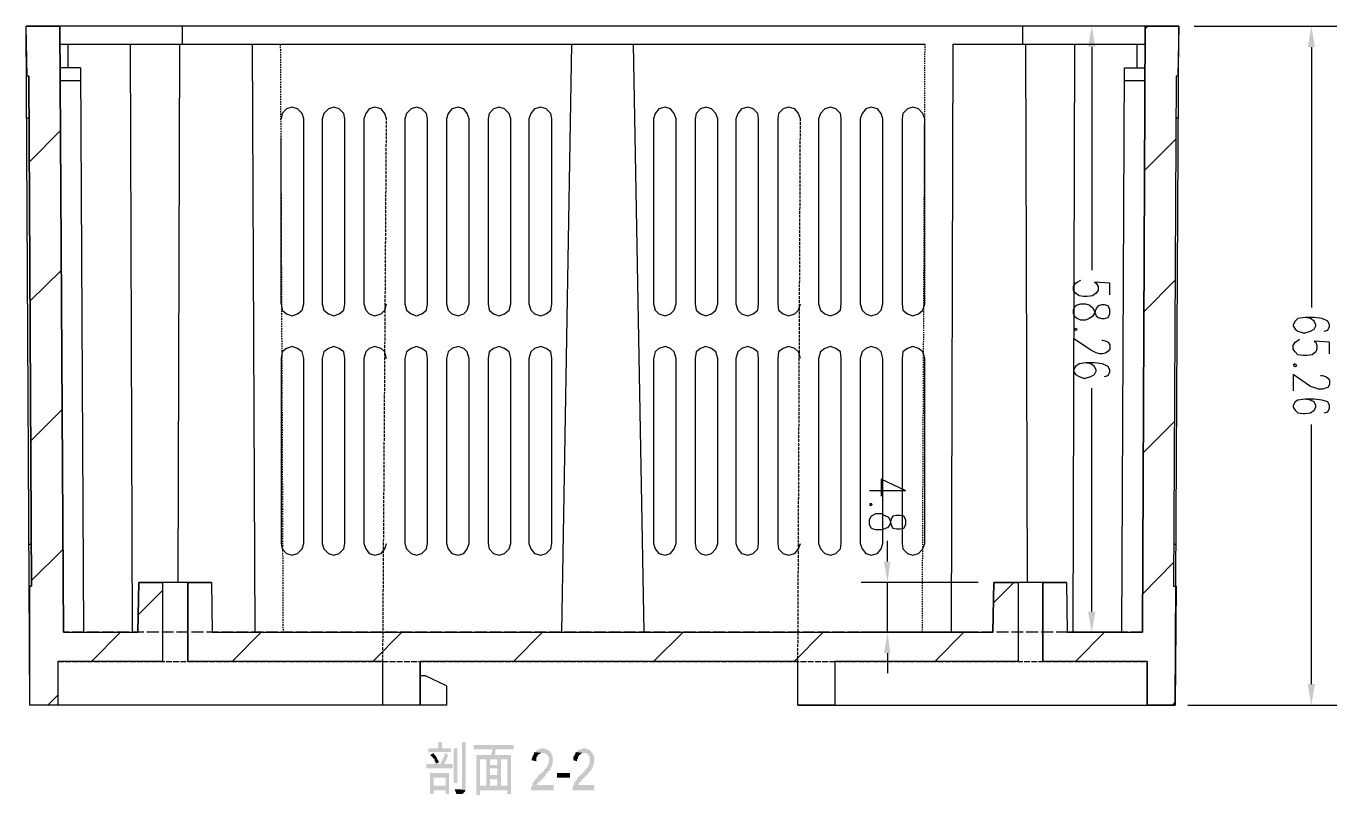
# Model space of a CAD drawing. Header units: millimetres. Extents: x 2689 to 2999, y 977 to 1485.
# Drawn here: x 2860.6 to 2986.6, y 1160.8 to 1234.8 of the extents above; entities that cross this region are included whole.
import ezdxf

# ---------------------------------------------------------------- set-up
doc = ezdxf.new("R2010")
doc.units = ezdxf.units.MM
doc.linetypes.add('PDF_IMPORT', pattern=[1, 0.8, -0.2])
doc.layers.add('PDF_几何图形', color=7, linetype='Continuous')
doc.layers.add('PDF_实体填充', color=7, linetype='Continuous')

msp = doc.modelspace()

# ---------------------------------------------------------------- hatches: boundary and pattern name
at = {"layer": 'PDF_几何图形', "transparency": 33554559}
for points in [[(2900.54, 1165.9), (2900.19, 1165.9), (2900.19, 1165.29), (2899.23, 1165.29), (2899.23, 1164.94), (2901.41, 1164.94), (2901.41, 1165.29), (2900.54, 1165.29)], [(2902.81, 1165.9), (2902.46, 1165.9), (2902.46, 1161.45), (2902.46, 1161.45), (2902.46, 1161.36), (2902.37, 1161.36), (2902.28, 1161.36), (2902.81, 1161.27), (2902.81, 1161.36), (2902.81, 1161.45)], [(2900.8, 1164.85), (2900.8, 1164.76), (2900.8, 1164.59), (2900.71, 1164.5), (2900.71, 1164.41), (2900.62, 1164.33), (2900.62, 1164.24), (2900.54, 1164.15), (2900.54, 1164.06), (2900.45, 1163.98), (2900.45, 1163.89), (2900.36, 1163.8), (2899.05, 1163.8), (2899.05, 1163.37), (2901.58, 1163.37), (2901.58, 1163.8), (2900.8, 1163.8), (2900.8, 1163.8), (2900.8, 1163.89), (2900.89, 1163.98), (2900.89, 1164.06), (2900.97, 1164.15), (2900.97, 1164.24), (2901.06, 1164.41), (2901.06, 1164.5), (2901.15, 1164.59), (2901.15, 1164.67)], [(2899.75, 1164.85), (2899.4, 1164.67), (2899.49, 1164.59), (2899.58, 1164.5), (2899.66, 1164.41), (2899.66, 1164.41), (2899.75, 1164.33), (2899.84, 1164.24), (2899.84, 1164.06), (2899.93, 1163.98), (2899.93, 1163.89), (2899.93, 1163.8), (2900.27, 1163.98), (2900.27, 1163.98), (2900.19, 1164.06), (2900.19, 1164.15), (2900.1, 1164.24), (2900.1, 1164.33), (2900.01, 1164.41), (2900.01, 1164.5), (2899.93, 1164.59), (2899.84, 1164.67), (2899.75, 1164.76)], [(2907.43, 1165.63), (2903.59, 1165.63), (2903.59, 1165.2), (2905.42, 1165.2), (2905.42, 1165.11), (2905.34, 1165.02), (2905.34, 1164.94), (2905.34, 1164.85), (2905.25, 1164.76), (2905.25, 1164.67), (2903.85, 1164.67), (2903.85, 1160.83), (2904.2, 1160.83), (2904.2, 1161.27), (2906.82, 1161.27), (2906.21, 1161.71), (2904.2, 1161.71), (2904.2, 1164.24), (2904.81, 1164.24), (2905.16, 1164.24), (2905.86, 1164.24), (2906.21, 1164.24), (2906.82, 1164.24), (2907.17, 1164.67), (2905.6, 1164.67), (2905.6, 1164.67), (2905.69, 1164.76), (2905.69, 1164.85), (2905.69, 1164.94), (2905.69, 1165.11), (2905.77, 1165.2), (2907.43, 1165.2)], [(2907.17, 1164.67), (2906.82, 1164.24), (2906.82, 1161.71), (2906.21, 1161.71), (2906.82, 1161.27), (2906.82, 1160.92), (2907.17, 1160.92)], [(2910.22, 1165.29), (2910.14, 1165.29), (2910.05, 1165.29), (2909.96, 1165.2), (2909.87, 1165.2), (2909.79, 1165.2), (2909.7, 1165.11), (2909.61, 1165.11), (2909.61, 1165.02), (2909.53, 1164.94), (2909.44, 1164.94), (2910.22, 1164.85), (2910.22, 1164.85), (2910.31, 1164.85), (2910.4, 1164.85), (2910.49, 1164.76), (2910.57, 1164.76), (2910.66, 1164.67), (2910.66, 1164.67), (2910.75, 1164.59), (2910.75, 1164.5), (2910.83, 1164.41), (2910.83, 1164.33), (2910.83, 1164.15), (2910.83, 1164.15), (2910.83, 1164.06), (2910.83, 1163.98), (2910.75, 1163.89), (2910.75, 1163.8), (2910.66, 1163.71), (2910.66, 1163.54), (2910.57, 1163.45), (2910.57, 1163.45), (2910.49, 1163.37), (2910.4, 1163.28), (2910.31, 1163.19), (2910.31, 1163.1), (2910.22, 1163.02), (2910.14, 1162.93), (2910.05, 1162.93), (2910.05, 1162.84), (2909.96, 1162.84), (2909.87, 1162.75), (2909.79, 1162.67), (2909.79, 1162.58), (2909.7, 1162.49), (2909.61, 1162.41), (2909.53, 1162.32), (2909.44, 1162.23), (2909.44, 1162.14), (2909.35, 1162.06), (2909.35, 1162.06), (2909.26, 1161.97), (2909.26, 1161.88), (2909.26, 1161.79), (2909.18, 1161.71), (2909.18, 1161.62), (2909.09, 1161.53), (2909.09, 1161.36), (2909.09, 1161.27), (2911.27, 1161.27), (2911.27, 1161.79), (2909.7, 1161.79), (2909.7, 1161.79), (2909.7, 1161.88), (2909.79, 1161.97), (2909.79, 1162.06), (2909.87, 1162.06), (2909.96, 1162.14), (2910.05, 1162.23), (2910.14, 1162.32), (2910.22, 1162.41), (2910.31, 1162.49), (2910.4, 1162.58), (2910.49, 1162.67), (2910.49, 1162.75), (2910.57, 1162.84), (2910.66, 1162.93), (2910.75, 1163.02), (2910.75, 1163.1), (2910.83, 1163.1), (2910.92, 1163.19), (2910.92, 1163.28), (2911.01, 1163.37), (2911.01, 1163.37), (2911.01, 1163.45), (2911.1, 1163.54), (2911.1, 1163.63), (2911.18, 1163.8), (2911.18, 1163.89), (2911.18, 1163.98), (2911.18, 1164.06), (2911.18, 1164.15), (2911.18, 1164.15), (2911.18, 1164.24), (2911.18, 1164.41), (2911.18, 1164.5), (2911.18, 1164.59), (2911.1, 1164.67), (2911.1, 1164.76), (2911.01, 1164.85), (2910.92, 1164.94), (2910.92, 1164.94), (2910.92, 1165.02), (2910.83, 1165.11), (2910.75, 1165.11), (2910.66, 1165.2), (2910.57, 1165.2), (2910.49, 1165.2), (2910.4, 1165.29), (2910.31, 1165.29)], [(2909.44, 1164.94), (2909.44, 1164.85), (2909.35, 1164.76), (2909.35, 1164.67), (2909.26, 1164.59), (2909.26, 1164.5), (2909.18, 1164.33), (2909.18, 1164.24), (2909.18, 1164.15), (2909.61, 1164.06), (2909.61, 1164.06), (2909.61, 1164.24), (2909.61, 1164.33), (2909.61, 1164.41), (2909.7, 1164.5), (2909.7, 1164.59), (2909.79, 1164.67), (2909.79, 1164.67), (2909.87, 1164.76), (2909.96, 1164.76), (2910.05, 1164.85), (2910.14, 1164.85), (2910.22, 1164.85)], [(2914.24, 1165.29), (2914.15, 1165.29), (2914.06, 1165.29), (2913.98, 1165.2), (2913.89, 1165.2), (2913.8, 1165.2), (2913.71, 1165.11), (2913.63, 1165.11), (2913.54, 1165.02), (2913.45, 1164.94), (2913.45, 1164.94), (2914.15, 1164.85), (2914.24, 1164.85), (2914.32, 1164.85), (2914.41, 1164.85), (2914.5, 1164.76), (2914.59, 1164.76), (2914.59, 1164.67), (2914.67, 1164.67), (2914.67, 1164.59), (2914.76, 1164.5), (2914.76, 1164.41), (2914.76, 1164.33), (2914.76, 1164.15), (2914.76, 1164.15), (2914.76, 1164.06), (2914.76, 1163.98), (2914.76, 1163.89), (2914.67, 1163.8), (2914.67, 1163.71), (2914.59, 1163.54), (2914.59, 1163.45), (2914.5, 1163.45), (2914.41, 1163.37), (2914.41, 1163.28), (2914.32, 1163.19), (2914.24, 1163.1), (2914.15, 1163.02), (2914.15, 1162.93), (2914.06, 1162.93), (2913.98, 1162.84), (2913.98, 1162.84), (2913.89, 1162.75), (2913.8, 1162.67), (2913.71, 1162.58), (2913.63, 1162.49), (2913.54, 1162.41), (2913.54, 1162.32), (2913.45, 1162.23), (2913.36, 1162.14), (2913.36, 1162.06), (2913.28, 1162.06), (2913.28, 1161.97), (2913.28, 1161.88), (2913.19, 1161.79), (2913.19, 1161.71), (2913.1, 1161.62), (2913.1, 1161.53), (2913.1, 1161.36), (2913.1, 1161.27), (2915.2, 1161.27), (2915.2, 1161.79), (2913.63, 1161.79), (2913.63, 1161.79), (2913.71, 1161.88), (2913.71, 1161.97), (2913.8, 1162.06), (2913.89, 1162.06), (2913.89, 1162.14), (2913.98, 1162.23), (2914.06, 1162.32), (2914.15, 1162.41), (2914.24, 1162.49), (2914.32, 1162.58), (2914.41, 1162.67), (2914.5, 1162.75), (2914.59, 1162.84), (2914.67, 1162.93), (2914.67, 1163.02), (2914.76, 1163.1), (2914.85, 1163.1), (2914.85, 1163.19), (2914.94, 1163.28), (2914.94, 1163.37), (2914.94, 1163.37), (2915.02, 1163.45), (2915.02, 1163.54), (2915.11, 1163.63), (2915.11, 1163.8), (2915.2, 1163.89), (2915.2, 1163.98), (2915.2, 1164.06), (2915.2, 1164.15), (2915.2, 1164.15), (2915.2, 1164.24), (2915.2, 1164.41), (2915.2, 1164.5), (2915.11, 1164.59), (2915.11, 1164.67), (2915.02, 1164.76), (2915.02, 1164.85), (2914.94, 1164.94), (2914.94, 1164.94), (2914.85, 1165.02), (2914.76, 1165.11), (2914.76, 1165.11), (2914.67, 1165.2), (2914.59, 1165.2), (2914.5, 1165.2), (2914.41, 1165.29), (2914.32, 1165.29)], [(2913.45, 1164.94), (2913.36, 1164.85), (2913.36, 1164.76), (2913.28, 1164.67), (2913.28, 1164.59), (2913.19, 1164.5), (2913.19, 1164.33), (2913.19, 1164.24), (2913.19, 1164.15), (2913.54, 1164.06), (2913.54, 1164.06), (2913.54, 1164.24), (2913.63, 1164.33), (2913.63, 1164.41), (2913.63, 1164.5), (2913.71, 1164.59), (2913.71, 1164.67), (2913.8, 1164.67), (2913.89, 1164.76), (2913.89, 1164.76), (2913.98, 1164.85), (2914.06, 1164.85), (2914.15, 1164.85)], [(2906.21, 1164.24), (2905.86, 1164.24), (2905.86, 1163.71), (2905.16, 1163.71), (2905.86, 1163.37), (2905.86, 1162.75), (2905.16, 1162.75), (2905.86, 1162.32), (2905.86, 1161.71), (2905.16, 1161.71), (2904.81, 1161.71), (2904.2, 1161.71), (2906.21, 1161.71)], [(2905.16, 1164.24), (2904.81, 1164.24), (2904.81, 1161.71), (2905.16, 1161.71), (2905.16, 1162.32), (2905.86, 1162.32), (2905.16, 1162.75), (2905.16, 1163.37), (2905.86, 1163.37), (2905.16, 1163.71)], [(2901.23, 1162.93), (2899.4, 1162.93), (2899.4, 1160.92), (2899.75, 1160.92), (2899.75, 1161.27), (2900.89, 1161.27), (2899.75, 1161.71), (2899.75, 1162.49), (2900.89, 1162.49)], [(2901.23, 1162.93), (2900.89, 1162.49), (2900.89, 1161.71), (2899.75, 1161.71), (2900.89, 1161.27), (2900.89, 1160.92), (2901.23, 1160.92)], [(2901.76, 1161.36), (2901.93, 1160.92), (2902.46, 1160.92), (2902.54, 1160.92), (2902.63, 1161.01), (2902.63, 1161.01), (2902.72, 1161.1), (2902.72, 1161.1), (2902.81, 1161.27), (2902.28, 1161.36), (2902.28, 1161.36), (2902.19, 1161.36), (2902.11, 1161.36), (2902.02, 1161.36), (2901.93, 1161.36)]]:
    msp.add_hatch(color=256, dxfattribs=at).paths.add_polyline_path(points)

# ---------------------------------------------------------------- linework, layer by layer
at = {"layer": 'PDF_几何图形', "lineweight": -3}
for points in [[(2863.8, 1234.75), (2864.15, 1176.46), (2871.3, 1176.46), (2871.39, 1181.26), (2873.66, 1181.26), (2873.66, 1173.66), (2863.62, 1173.66), (2863.62, 1169.47), (2860.92, 1169.47), (2860.92, 1180.91), (2861.09, 1180.91), (2860.83, 1229.95), (2860.65, 1229.95), (2860.57, 1234.75)], [(2967.91, 1176.46), (2968.17, 1234.75), (2971.4, 1234.75), (2971.31, 1229.95), (2971.14, 1229.95), (2970.88, 1180.91), (2971.14, 1180.91), (2971.05, 1169.47), (2968.34, 1169.47), (2968.34, 1173.66), (2958.31, 1173.66), (2958.31, 1181.26), (2960.58, 1181.26), (2960.66, 1176.46)], [(2964.77, 1207.52), (2964.59, 1207.87), (2964.24, 1207.96), (2963.98, 1207.96), (2963.63, 1207.87), (2963.46, 1207.61), (2963.28, 1207.17), (2963.11, 1206.83), (2962.76, 1206.65), (2962.41, 1206.48), (2961.97, 1206.48), (2961.62, 1206.65), (2961.45, 1206.74), (2961.28, 1207.09), (2961.28, 1207.52), (2961.45, 1207.87), (2961.62, 1207.96), (2961.97, 1208.05), (2962.41, 1208.05), (2962.76, 1207.96), (2963.11, 1207.7), (2963.28, 1207.35), (2963.46, 1206.91), (2963.63, 1206.74), (2963.98, 1206.65), (2964.24, 1206.65), (2964.59, 1206.74), (2964.77, 1207.09)], [(2961.62, 1205.6), (2961.45, 1205.69), (2961.28, 1205.6), (2961.45, 1205.52)], [(2982.74, 1202.11), (2982.57, 1202.29), (2982.39, 1202.11), (2982.57, 1202.03)], [(2941.9, 1188.76), (2941.81, 1188.85), (2941.64, 1188.76), (2941.81, 1188.67)], [(2945.13, 1187.28), (2944.96, 1187.63), (2944.61, 1187.71), (2944.26, 1187.71), (2943.91, 1187.63), (2943.73, 1187.36), (2943.65, 1186.93), (2943.47, 1186.58), (2943.12, 1186.4), (2942.77, 1186.32), (2942.25, 1186.32), (2941.9, 1186.4), (2941.81, 1186.49), (2941.64, 1186.84), (2941.64, 1187.28), (2941.81, 1187.63), (2941.9, 1187.71), (2942.25, 1187.89), (2942.77, 1187.89), (2943.12, 1187.71), (2943.47, 1187.54), (2943.65, 1187.19), (2943.73, 1186.75), (2943.91, 1186.49), (2944.26, 1186.4), (2944.61, 1186.4), (2944.96, 1186.49), (2945.13, 1186.84)], [(2878.46, 1176.46), (2953.51, 1176.46), (2953.6, 1181.26), (2955.95, 1181.26), (2955.95, 1173.66), (2938.32, 1173.66), (2938.32, 1169.47), (2934.75, 1169.47), (2934.75, 1173.66), (2898.44, 1173.66), (2898.44, 1169.47), (2894.86, 1169.47), (2894.86, 1173.66), (2876.1, 1173.66), (2876.1, 1181.26), (2878.37, 1181.26)]]:
    msp.add_lwpolyline(points, close=True, dxfattribs=at)
for points in [[(2860.92, 1169.47), (2860.57, 1234.75)], [(2956.39, 1234.75), (2860.57, 1234.75)], [(2864.15, 1176.46), (2863.8, 1234.75)], [(2875.58, 1233.01), (2875.58, 1234.75)], [(2971.4, 1234.75), (2954.64, 1234.75)], [(2956.39, 1233.01), (2956.39, 1234.75)], [(2966.34, 1234.75), (2960.49, 1234.75)], [(2968.17, 1234.75), (2967.91, 1176.46)], [(2968.17, 1234.49), (2968.43, 1234.75)], [(2971.05, 1169.47), (2971.4, 1234.75)], [(2972.88, 1234.75), (2986.58, 1234.75)], [(2863.8, 1233.01), (2946.96, 1233.01)], [(2864.58, 1233.01), (2864.58, 1230.74)], [(2870.78, 1176.46), (2870.6, 1233.01)], [(2875.32, 1233.01), (2875.14, 1181.26)], [(2882.3, 1233.01), (2882.56, 1176.46)], [(2912.06, 1176.46), (2913.02, 1233.01)], [(2920, 1176.46), (2918.95, 1233.01)], [(2949.67, 1233.01), (2949.49, 1176.46)], [(2949.67, 1233.01), (2968.17, 1233.01)], [(2956.65, 1233.01), (2956.82, 1181.26)], [(2961.36, 1233.01), (2961.19, 1176.46)], [(2963.02, 1232.74), (2963.02, 1211.28)], [(2967.38, 1230.74), (2967.38, 1233.01)], [(2984.14, 1232.74), (2984.14, 1207.7)], [(2860.83, 1229.95), (2860.65, 1229.95)], [(2860.83, 1229.95), (2861.09, 1180.91)], [(2865.8, 1230.74), (2863.8, 1230.74)], [(2865.8, 1230.74), (2866.07, 1176.46)], [(2965.9, 1176.46), (2966.16, 1230.74)], [(2966.16, 1230.74), (2968.17, 1230.74)], [(2971.14, 1229.95), (2970.88, 1180.91)], [(2971.31, 1229.95), (2971.14, 1229.95)], [(2863.8, 1229.52), (2865.8, 1229.52)], [(2966.16, 1229.52), (2968.17, 1229.52)], [(2887.27, 1225.85), (2887.1, 1226.37), (2886.66, 1226.81), (2886.14, 1226.98), (2885.61, 1226.81), (2885.18, 1226.37), (2885.09, 1225.85)], [(2891.2, 1225.85), (2891.11, 1226.37), (2890.67, 1226.81), (2890.15, 1226.98), (2889.63, 1226.81), (2889.19, 1226.37), (2889.02, 1225.85)], [(2895.21, 1225.85), (2895.04, 1226.37), (2894.69, 1226.81), (2894.08, 1226.98), (2893.55, 1226.81), (2893.21, 1226.37), (2893.03, 1225.85)], [(2899.14, 1225.85), (2899.05, 1226.37), (2898.62, 1226.81), (2898.09, 1226.98), (2897.57, 1226.81), (2897.13, 1226.37), (2896.96, 1225.85)], [(2903.15, 1225.85), (2902.98, 1226.37), (2902.63, 1226.81), (2902.11, 1226.98), (2901.5, 1226.81), (2901.15, 1226.37), (2900.97, 1225.85)], [(2907.17, 1225.85), (2906.99, 1226.37), (2906.56, 1226.81), (2906.03, 1226.98), (2905.51, 1226.81), (2905.07, 1226.37), (2904.99, 1225.85)], [(2911.1, 1225.85), (2911.01, 1226.37), (2910.57, 1226.81), (2910.05, 1226.98), (2909.44, 1226.81), (2909.09, 1226.37), (2908.91, 1225.85)], [(2923.05, 1225.85), (2922.88, 1226.37), (2922.53, 1226.81), (2922, 1226.98), (2921.39, 1226.81), (2921.04, 1226.37), (2920.87, 1225.85)], [(2927.07, 1225.85), (2926.89, 1226.37), (2926.46, 1226.81), (2925.93, 1226.98), (2925.41, 1226.81), (2924.97, 1226.37), (2924.88, 1225.85)], [(2930.99, 1225.85), (2930.91, 1226.37), (2930.47, 1226.81), (2929.95, 1226.98), (2929.34, 1226.81), (2928.99, 1226.37), (2928.81, 1225.85)], [(2935.01, 1225.85), (2934.83, 1226.37), (2934.48, 1226.81), (2933.87, 1226.98), (2933.35, 1226.81), (2932.91, 1226.37), (2932.83, 1225.85)], [(2938.93, 1225.85), (2938.85, 1226.37), (2938.41, 1226.81), (2937.89, 1226.98), (2937.36, 1226.81), (2936.93, 1226.37), (2936.75, 1225.85)], [(2942.95, 1225.85), (2942.77, 1226.37), (2942.43, 1226.81), (2941.81, 1226.98), (2941.29, 1226.81), (2940.94, 1226.37), (2940.77, 1225.85)], [(2946.96, 1225.85), (2946.79, 1226.37), (2946.35, 1226.81), (2945.83, 1226.98), (2945.31, 1226.81), (2944.87, 1226.37), (2944.78, 1225.85)], [(2860.65, 1225.94), (2860.83, 1225.94)], [(2887.27, 1208.05), (2887.27, 1225.85)], [(2889.02, 1225.85), (2889.02, 1208.05)], [(2891.2, 1208.05), (2891.2, 1225.85)], [(2893.03, 1225.85), (2893.03, 1208.05)], [(2896.96, 1225.85), (2896.96, 1208.05)], [(2899.14, 1208.05), (2899.14, 1225.85)], [(2900.97, 1225.85), (2900.97, 1208.05)], [(2903.15, 1208.05), (2903.15, 1225.85)], [(2904.99, 1225.85), (2904.99, 1208.05)], [(2907.17, 1208.05), (2907.17, 1225.85)], [(2908.91, 1225.85), (2908.91, 1208.05)], [(2911.1, 1208.05), (2911.1, 1225.85)], [(2920.87, 1225.85), (2920.87, 1208.05)], [(2923.05, 1208.05), (2923.05, 1225.85)], [(2924.88, 1225.85), (2924.88, 1208.05)], [(2927.07, 1208.05), (2927.07, 1225.85)], [(2928.81, 1225.85), (2928.81, 1208.05)], [(2930.99, 1208.05), (2930.99, 1225.85)], [(2932.83, 1225.85), (2932.83, 1208.05)], [(2936.75, 1225.85), (2936.75, 1208.05)], [(2938.93, 1208.05), (2938.93, 1225.85)], [(2940.77, 1225.85), (2940.77, 1208.05)], [(2942.95, 1208.05), (2942.95, 1225.85)], [(2944.78, 1225.85), (2944.78, 1208.05)], [(2946.96, 1208.05), (2946.96, 1225.85)], [(2971.14, 1225.94), (2971.31, 1225.94)], [(2860.92, 1221.75), (2863.88, 1224.72)], [(2885.09, 1208.05), (2885.09, 1224.02)], [(2968.08, 1220.88), (2971.14, 1223.93)], [(2860.92, 1208.31), (2863.97, 1211.28)], [(2964.77, 1208.92), (2964.77, 1210.05), (2963.28, 1210.14), (2963.46, 1210.05), (2963.63, 1209.71), (2963.63, 1209.36), (2963.46, 1209.09), (2963.11, 1208.83), (2962.58, 1208.75), (2962.24, 1208.75), (2961.8, 1208.83), (2961.45, 1209.09), (2961.28, 1209.36), (2961.28, 1209.71), (2961.45, 1210.05), (2961.62, 1210.14), (2961.97, 1210.32)], [(2968, 1207.26), (2971.05, 1210.32)], [(2885.09, 1208.05), (2885.18, 1207.44), (2885.61, 1207.09), (2886.14, 1206.91), (2886.66, 1207.09), (2887.1, 1207.44), (2887.27, 1208.05)], [(2889.02, 1208.05), (2889.19, 1207.44), (2889.63, 1207.09), (2890.15, 1206.91), (2890.67, 1207.09), (2891.11, 1207.44), (2891.2, 1208.05)], [(2893.03, 1208.05), (2893.21, 1207.44), (2893.55, 1207.09), (2894.08, 1206.91), (2894.69, 1207.09), (2895.04, 1207.44), (2895.21, 1208.05)], [(2896.96, 1208.05), (2897.13, 1207.44), (2897.57, 1207.09), (2898.09, 1206.91), (2898.62, 1207.09), (2899.05, 1207.44), (2899.14, 1208.05)], [(2900.97, 1208.05), (2901.15, 1207.44), (2901.5, 1207.09), (2902.11, 1206.91), (2902.63, 1207.09), (2902.98, 1207.44), (2903.15, 1208.05)], [(2904.99, 1208.05), (2905.07, 1207.44), (2905.51, 1207.09), (2906.03, 1206.91), (2906.56, 1207.09), (2906.99, 1207.44), (2907.17, 1208.05)], [(2908.91, 1208.05), (2909.09, 1207.44), (2909.44, 1207.09), (2910.05, 1206.91), (2910.57, 1207.09), (2911.01, 1207.44), (2911.1, 1208.05)], [(2920.87, 1208.05), (2921.04, 1207.44), (2921.39, 1207.09), (2922, 1206.91), (2922.53, 1207.09), (2922.88, 1207.44), (2923.05, 1208.05)], [(2924.88, 1208.05), (2924.97, 1207.44), (2925.41, 1207.09), (2925.93, 1206.91), (2926.46, 1207.09), (2926.89, 1207.44), (2927.07, 1208.05)], [(2928.81, 1208.05), (2928.99, 1207.44), (2929.34, 1207.09), (2929.95, 1206.91), (2930.47, 1207.09), (2930.91, 1207.44), (2930.99, 1208.05)], [(2932.83, 1208.05), (2932.91, 1207.44), (2933.35, 1207.09), (2933.87, 1206.91), (2934.48, 1207.09), (2934.83, 1207.44), (2935.01, 1208.05)], [(2936.75, 1208.05), (2936.93, 1207.44), (2937.36, 1207.09), (2937.89, 1206.91), (2938.41, 1207.09), (2938.85, 1207.44), (2938.93, 1208.05)], [(2940.77, 1208.05), (2940.94, 1207.44), (2941.29, 1207.09), (2941.81, 1206.91), (2942.43, 1207.09), (2942.77, 1207.44), (2942.95, 1208.05)], [(2944.78, 1208.05), (2944.87, 1207.44), (2945.31, 1207.09), (2945.83, 1206.91), (2946.35, 1207.09), (2946.79, 1207.44), (2946.96, 1208.05)], [(2985.36, 1205.43), (2985.71, 1205.52), (2985.89, 1205.87), (2985.89, 1206.04), (2985.71, 1206.39), (2985.19, 1206.65), (2984.4, 1206.74), (2983.53, 1206.74), (2982.83, 1206.65), (2982.57, 1206.39), (2982.39, 1206.04), (2982.39, 1205.95), (2982.57, 1205.6), (2982.83, 1205.43), (2983.35, 1205.25), (2983.53, 1205.25), (2984.05, 1205.43), (2984.4, 1205.6), (2984.58, 1205.95), (2984.58, 1206.04), (2984.4, 1206.39), (2984.05, 1206.65), (2983.53, 1206.74)], [(2963.98, 1204.56), (2964.07, 1204.56), (2964.42, 1204.47), (2964.59, 1204.38), (2964.77, 1204.12), (2964.77, 1203.68), (2964.59, 1203.51), (2964.42, 1203.33), (2964.07, 1203.25), (2963.81, 1203.25), (2963.46, 1203.33), (2962.93, 1203.6), (2961.28, 1204.73), (2961.28, 1203.16)], [(2887.27, 1202.81), (2887.1, 1203.42), (2886.66, 1203.77), (2886.14, 1203.95), (2885.61, 1203.77), (2885.18, 1203.42), (2885.09, 1202.81)], [(2891.2, 1202.81), (2891.11, 1203.42), (2890.67, 1203.77), (2890.15, 1203.95), (2889.63, 1203.77), (2889.19, 1203.42), (2889.02, 1202.81)], [(2895.21, 1202.81), (2895.04, 1203.42), (2894.69, 1203.77), (2894.08, 1203.95), (2893.55, 1203.77), (2893.21, 1203.42), (2893.03, 1202.81)], [(2899.14, 1202.81), (2899.05, 1203.42), (2898.62, 1203.77), (2898.09, 1203.95), (2897.57, 1203.77), (2897.13, 1203.42), (2896.96, 1202.81)], [(2903.15, 1202.81), (2902.98, 1203.42), (2902.63, 1203.77), (2902.11, 1203.95), (2901.5, 1203.77), (2901.15, 1203.42), (2900.97, 1202.81)], [(2907.17, 1202.81), (2906.99, 1203.42), (2906.56, 1203.77), (2906.03, 1203.95), (2905.51, 1203.77), (2905.07, 1203.42), (2904.99, 1202.81)], [(2911.1, 1202.81), (2911.01, 1203.42), (2910.57, 1203.77), (2910.05, 1203.95), (2909.44, 1203.77), (2909.09, 1203.42), (2908.91, 1202.81)], [(2923.05, 1202.81), (2922.88, 1203.42), (2922.53, 1203.77), (2922, 1203.95), (2921.39, 1203.77), (2921.04, 1203.42), (2920.87, 1202.81)], [(2927.07, 1202.81), (2926.89, 1203.42), (2926.46, 1203.77), (2925.93, 1203.95), (2925.41, 1203.77), (2924.97, 1203.42), (2924.88, 1202.81)], [(2930.99, 1202.81), (2930.91, 1203.42), (2930.47, 1203.77), (2929.95, 1203.95), (2929.34, 1203.77), (2928.99, 1203.42), (2928.81, 1202.81)], [(2935.01, 1202.81), (2934.83, 1203.42), (2934.48, 1203.77), (2933.87, 1203.95), (2933.35, 1203.77), (2932.91, 1203.42), (2932.83, 1202.81)], [(2938.93, 1202.81), (2938.85, 1203.42), (2938.41, 1203.77), (2937.89, 1203.95), (2937.36, 1203.77), (2936.93, 1203.42), (2936.75, 1202.81)], [(2942.95, 1202.81), (2942.77, 1203.42), (2942.43, 1203.77), (2941.81, 1203.95), (2941.29, 1203.77), (2940.94, 1203.42), (2940.77, 1202.81)], [(2946.96, 1202.81), (2946.79, 1203.42), (2946.35, 1203.77), (2945.83, 1203.95), (2945.31, 1203.77), (2944.87, 1203.42), (2944.78, 1202.81)], [(2985.89, 1203.25), (2985.89, 1204.38), (2984.4, 1204.47), (2984.58, 1204.38), (2984.66, 1204.03), (2984.66, 1203.68), (2984.58, 1203.42), (2984.23, 1203.16), (2983.7, 1203.07), (2983.35, 1203.07), (2982.83, 1203.16), (2982.57, 1203.42), (2982.39, 1203.68), (2982.39, 1204.03), (2982.57, 1204.38), (2982.74, 1204.47), (2983.01, 1204.64)], [(2885.09, 1202.81), (2885.09, 1185.01)], [(2887.27, 1185.01), (2887.27, 1202.81)], [(2889.02, 1202.81), (2889.02, 1185.01)], [(2891.2, 1185.01), (2891.2, 1202.81)], [(2893.03, 1202.81), (2893.03, 1185.01)], [(2896.96, 1202.81), (2896.96, 1185.01)], [(2899.14, 1185.01), (2899.14, 1202.81)], [(2900.97, 1202.81), (2900.97, 1185.01)], [(2903.15, 1185.01), (2903.15, 1202.81)], [(2904.99, 1202.81), (2904.99, 1185.01)], [(2907.17, 1185.01), (2907.17, 1202.81)], [(2908.91, 1202.81), (2908.91, 1185.01)], [(2911.1, 1185.01), (2911.1, 1202.81)], [(2920.87, 1202.81), (2920.87, 1185.01)], [(2923.05, 1185.01), (2923.05, 1202.81)], [(2924.88, 1202.81), (2924.88, 1185.01)], [(2927.07, 1185.01), (2927.07, 1202.81)], [(2928.81, 1202.81), (2928.81, 1185.01)], [(2930.99, 1185.01), (2930.99, 1202.81)], [(2932.83, 1202.81), (2932.83, 1185.01)], [(2936.75, 1202.81), (2936.75, 1185.01)], [(2938.93, 1185.01), (2938.93, 1202.81)], [(2940.77, 1202.81), (2940.77, 1185.01)], [(2942.95, 1185.01), (2942.95, 1202.81)], [(2944.78, 1202.81), (2944.78, 1185.01)], [(2946.96, 1185.01), (2946.96, 1202.81)], [(2964.24, 1201.07), (2964.59, 1201.15), (2964.77, 1201.5), (2964.77, 1201.68), (2964.59, 1202.03), (2964.07, 1202.29), (2963.28, 1202.37), (2962.41, 1202.37), (2961.8, 1202.29), (2961.45, 1202.03), (2961.28, 1201.68), (2961.28, 1201.59), (2961.45, 1201.24), (2961.8, 1201.07), (2962.24, 1200.89), (2962.41, 1200.89), (2962.93, 1201.07), (2963.28, 1201.24), (2963.46, 1201.59), (2963.46, 1201.68), (2963.28, 1202.03), (2962.93, 1202.29), (2962.41, 1202.37)], [(2985.01, 1201.15), (2985.19, 1201.15), (2985.54, 1201.07), (2985.71, 1200.89), (2985.89, 1200.72), (2985.89, 1200.28), (2985.71, 1200.02), (2985.54, 1199.93), (2985.19, 1199.84), (2984.84, 1199.84), (2984.58, 1199.93), (2984.05, 1200.11), (2982.39, 1201.24), (2982.39, 1199.67)], [(2963.02, 1178.46), (2963.02, 1199.93)], [(2985.36, 1197.58), (2985.71, 1197.66), (2985.89, 1198.01), (2985.89, 1198.27), (2985.71, 1198.62), (2985.19, 1198.8), (2984.4, 1198.88), (2983.53, 1198.88), (2982.83, 1198.8), (2982.57, 1198.62), (2982.39, 1198.27), (2982.39, 1198.1), (2982.57, 1197.84), (2982.83, 1197.58), (2983.35, 1197.49), (2983.53, 1197.49), (2984.05, 1197.58), (2984.4, 1197.84), (2984.58, 1198.1), (2984.58, 1198.27), (2984.4, 1198.62), (2984.05, 1198.8), (2983.53, 1198.88)], [(2861, 1194.87), (2863.97, 1197.84)], [(2968, 1193.74), (2970.96, 1196.7)], [(2984.14, 1171.48), (2984.14, 1196.44)], [(2945.13, 1190.07), (2942.77, 1191.2), (2942.77, 1189.55)], [(2945.13, 1190.07), (2941.64, 1190.07)], [(2861.09, 1184.92), (2860.83, 1184.92)], [(2885.09, 1185.01), (2885.18, 1184.48), (2885.61, 1184.05), (2886.14, 1183.87), (2886.66, 1184.05), (2887.1, 1184.48), (2887.27, 1185.01)], [(2889.02, 1185.01), (2889.19, 1184.48), (2889.63, 1184.05), (2890.15, 1183.87), (2890.67, 1184.05), (2891.11, 1184.48), (2891.2, 1185.01)], [(2893.03, 1185.01), (2893.21, 1184.48), (2893.55, 1184.05), (2894.08, 1183.87), (2894.69, 1184.05), (2895.04, 1184.48), (2895.21, 1185.01)], [(2896.96, 1185.01), (2897.13, 1184.48), (2897.57, 1184.05), (2898.09, 1183.87), (2898.62, 1184.05), (2899.05, 1184.48), (2899.14, 1185.01)], [(2900.97, 1185.01), (2901.15, 1184.48), (2901.5, 1184.05), (2902.11, 1183.87), (2902.63, 1184.05), (2902.98, 1184.48), (2903.15, 1185.01)], [(2904.99, 1185.01), (2905.07, 1184.48), (2905.51, 1184.05), (2906.03, 1183.87), (2906.56, 1184.05), (2906.99, 1184.48), (2907.17, 1185.01)], [(2908.91, 1185.01), (2909.09, 1184.48), (2909.44, 1184.05), (2910.05, 1183.87), (2910.57, 1184.05), (2911.01, 1184.48), (2911.1, 1185.01)], [(2920.87, 1185.01), (2921.04, 1184.48), (2921.39, 1184.05), (2922, 1183.87), (2922.53, 1184.05), (2922.88, 1184.48), (2923.05, 1185.01)], [(2924.88, 1185.01), (2924.97, 1184.48), (2925.41, 1184.05), (2925.93, 1183.87), (2926.46, 1184.05), (2926.89, 1184.48), (2927.07, 1185.01)], [(2928.81, 1185.01), (2928.99, 1184.48), (2929.34, 1184.05), (2929.95, 1183.87), (2930.47, 1184.05), (2930.91, 1184.48), (2930.99, 1185.01)], [(2932.83, 1185.01), (2932.91, 1184.48), (2933.35, 1184.05), (2933.87, 1183.87), (2934.48, 1184.05), (2934.83, 1184.48), (2935.01, 1185.01)], [(2936.75, 1185.01), (2936.93, 1184.48), (2937.36, 1184.05), (2937.89, 1183.87), (2938.41, 1184.05), (2938.85, 1184.48), (2938.93, 1185.01)], [(2940.77, 1185.01), (2940.94, 1184.48), (2941.29, 1184.05), (2941.81, 1183.87), (2942.43, 1184.05), (2942.77, 1184.48), (2942.95, 1185.01)], [(2943.39, 1183.26), (2943.39, 1185.27)], [(2944.78, 1185.01), (2944.87, 1184.48), (2945.31, 1184.05), (2945.83, 1183.87), (2946.35, 1184.05), (2946.79, 1184.48), (2946.96, 1185.01)], [(2971.14, 1184.92), (2970.88, 1184.92)], [(2861.09, 1181.43), (2864.06, 1184.4)], [(2967.91, 1180.12), (2970.88, 1183.18)], [(2861.09, 1180.91), (2860.92, 1180.91)], [(2871.39, 1181.26), (2871.3, 1176.46)], [(2878.37, 1181.26), (2871.39, 1181.26)], [(2873.66, 1181.26), (2873.66, 1173.66)], [(2876.1, 1181.26), (2876.1, 1173.66)], [(2878.37, 1181.26), (2878.46, 1176.46)], [(2952.11, 1181.26), (2940.85, 1181.26)], [(2943.39, 1176.46), (2943.39, 1181.26)], [(2953.6, 1181.26), (2953.51, 1176.46)], [(2960.58, 1181.26), (2953.6, 1181.26)], [(2953.6, 1179.34), (2955.52, 1181.26)], [(2955.95, 1181.26), (2955.95, 1173.66)], [(2958.31, 1181.26), (2958.31, 1173.66)], [(2960.58, 1181.26), (2960.66, 1176.46)], [(2970.88, 1180.91), (2971.14, 1180.91)], [(2871.3, 1178.11), (2873.66, 1180.47)], [(2866.85, 1173.66), (2869.64, 1176.46)], [(2880.38, 1173.66), (2883.17, 1176.46)], [(2893.9, 1173.66), (2896.7, 1176.46)], [(2907.43, 1173.66), (2910.22, 1176.46)], [(2920.87, 1173.66), (2923.75, 1176.46)], [(2934.4, 1173.66), (2937.19, 1176.46)], [(2952.03, 1176.46), (2940.85, 1176.46)], [(2947.92, 1173.66), (2950.72, 1176.46)], [(2966.34, 1176.46), (2960.49, 1176.46)], [(2961.45, 1173.66), (2964.24, 1176.46)], [(2863.62, 1173.66), (2863.62, 1169.47)], [(2898.44, 1169.47), (2898.44, 1173.66)], [(2938.32, 1173.66), (2938.32, 1169.47)], [(2943.39, 1174.45), (2943.39, 1172.53)], [(2968.34, 1173.66), (2968.34, 1169.47)], [(2898.97, 1172.27), (2898.44, 1172.27)], [(2900.97, 1171.31), (2898.97, 1172.27)], [(2900.97, 1171.31), (2900.97, 1169.47)], [(2900.97, 1169.47), (2860.92, 1169.47)], [(2862.66, 1169.47), (2863.62, 1170.43)], [(2934.75, 1169.47), (2971.05, 1169.47)], [(2970.79, 1169.47), (2971.05, 1169.74)], [(2972.27, 1169.47), (2986.58, 1169.47)]]:
    msp.add_lwpolyline(points, dxfattribs=at)
at = {"layer": 'PDF_几何图形', "linetype": 'PDF_IMPORT', "lineweight": -3, "ltscale": 0.171675}
msp.add_lwpolyline([(2885, 1233.01), (2885.26, 1176.46)], dxfattribs=at)
at = {"layer": 'PDF_几何图形', "linetype": 'PDF_IMPORT', "lineweight": -3, "ltscale": 0.151676}
msp.add_lwpolyline([(2946.96, 1233.01), (2946.7, 1176.46)], dxfattribs=at)
at = {"layer": 'PDF_几何图形', "linetype": 'PDF_IMPORT', "lineweight": -3, "ltscale": 0.34}
for points in [[(2894.86, 1173.66), (2895.21, 1225.85)], [(2934.75, 1169.47), (2935.01, 1225.85)]]:
    msp.add_lwpolyline(points, dxfattribs=at)
at = {"layer": 'PDF_几何图形', "linetype": 'PDF_IMPORT', "lineweight": -3, "ltscale": 1.433333}
msp.add_lwpolyline([(2967.91, 1176.46), (2864.15, 1176.46)], dxfattribs=at)
at = {"layer": 'PDF_几何图形', "linetype": 'PDF_IMPORT', "lineweight": -3, "ltscale": 0.693333}
msp.add_lwpolyline([(2863.62, 1173.66), (2968.34, 1173.66)], dxfattribs=at)
at = {"layer": 'PDF_实体填充', "transparency": 33554559}
for points in [[(2963.37, 1232.74), (2962.67, 1232.74), (2963.02, 1234.75)], [(2984.49, 1232.74), (2983.79, 1232.74), (2984.14, 1234.75)], [(2943.65, 1183.26), (2943.04, 1183.26), (2943.39, 1181.26)], [(2963.37, 1178.46), (2962.67, 1178.46), (2963.02, 1176.46)], [(2943.65, 1174.45), (2943.04, 1174.45), (2943.39, 1176.46)], [(2984.49, 1171.48), (2983.79, 1171.48), (2984.14, 1169.47)]]:
    msp.add_solid(points, dxfattribs=at)
at = {"layer": 'PDF_实体填充', "lineweight": -3, "transparency": 33554559}
for points in [[(2902.02, 1165.29), (2901.67, 1165.29), (2902.02, 1161.97), (2901.67, 1161.97)], [(2912.84, 1162.49), (2911.62, 1162.49), (2912.84, 1162.93), (2911.62, 1162.93)]]:
    msp.add_solid(points, dxfattribs=at)

doc.saveas('drawing.dxf')
